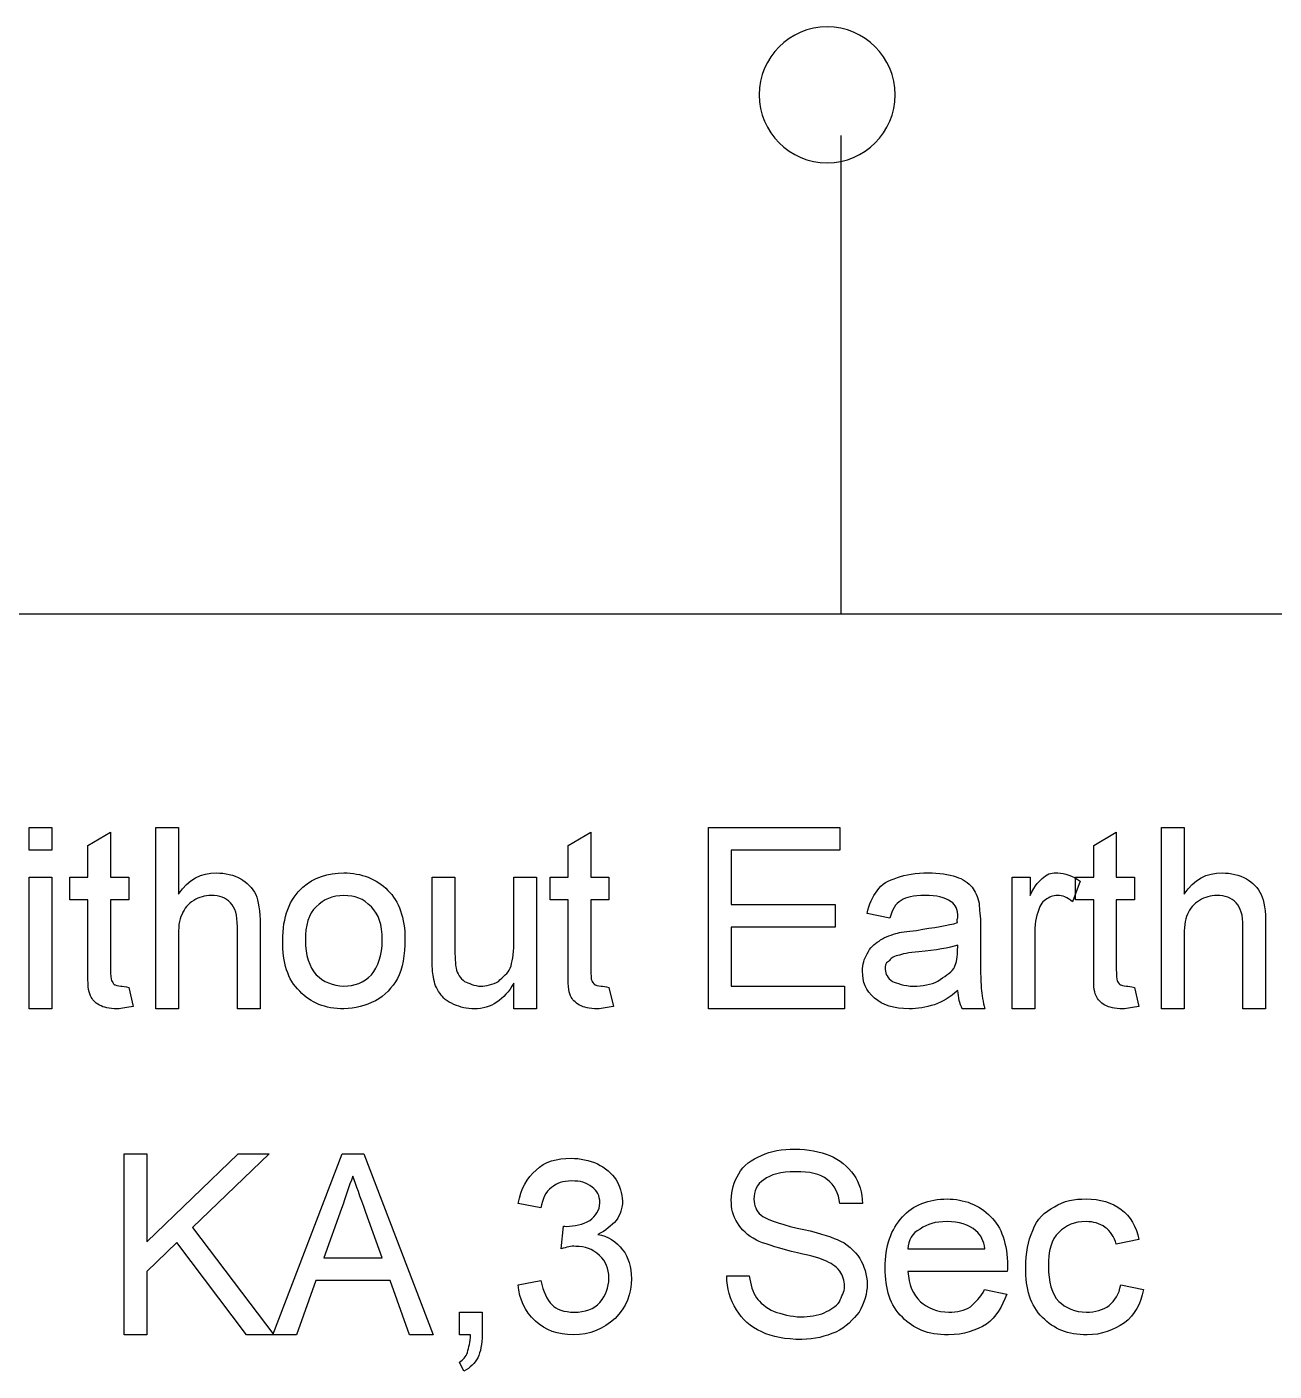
# Model space of a CAD drawing. Header units: millimetres. Extents: x 12 to 286, y 8 to 173.
# Drawn here: x 79.57 to 89.28, y 45.23 to 55.7 of the extents above; entities that cross this region are included whole.
import ezdxf

# ---------------------------------------------------------------- set-up
doc = ezdxf.new("R2010")
doc.units = ezdxf.units.MM
doc.layers.get('0').update_dxf_attribs({"linetype": 'CONTINUOUS'})

msp = doc.modelspace()

# ---------------------------------------------------------------- linework, layer by layer
at = {"color": 0}
for p, q in [((85.9084, 54.8499), (85.9084, 51.1253)), ((22.9595, 51.1253), (159.272, 51.1253)), ((79.5874, 49.2827), (79.5874, 49.4591)), ((79.5874, 49.4591), (79.7638, 49.4591)), ((79.7638, 49.4591), (79.7638, 49.2827)), ((80.0446, 49.3201), (80.221, 49.4235)), ((80.221, 49.4235), (80.221, 49.0721)), ((80.5737, 48.048), (80.5737, 49.4591)), ((80.5737, 49.4591), (80.7501, 49.4591)), ((80.7501, 49.4591), (80.7501, 48.9409)), ((83.7847, 49.3201), (83.9611, 49.4235)), ((83.9611, 49.4235), (83.9611, 49.0721)), ((84.879, 48.048), (84.879, 49.4591)), ((84.879, 49.4591), (85.9014, 49.4591)), ((85.9014, 49.4591), (85.9014, 49.2827)), ((87.8777, 49.3201), (88.054, 49.4235)), ((88.054, 49.4235), (88.054, 49.0721)), ((88.4068, 48.048), (88.4068, 49.4591)), ((88.4068, 49.4591), (88.5832, 49.4591)), ((88.5832, 49.4591), (88.5832, 48.9409)), ((80.0446, 49.0721), (80.0446, 49.3201)), ((83.7847, 49.0721), (83.7847, 49.3201)), ((87.8777, 49.0721), (87.8777, 49.3201)), ((79.7638, 49.2827), (79.5874, 49.2827)), ((85.9014, 49.2827), (85.0554, 49.2827)), ((85.0554, 49.2827), (85.0554, 48.8597)), ((79.5874, 48.048), (79.5874, 49.0721)), ((79.5874, 49.0721), (79.7638, 49.0721)), ((79.7638, 49.0721), (79.7638, 48.048)), ((79.9042, 48.8957), (79.9042, 49.0721)), ((79.9042, 49.0721), (80.0446, 49.0721)), ((80.221, 49.0721), (80.3631, 49.0721)), ((80.3631, 49.0721), (80.3631, 48.8957)), ((82.7264, 48.4519), (82.7264, 49.0721)), ((82.7264, 49.0721), (82.9028, 49.0721)), ((82.9028, 49.0721), (82.9028, 48.5359)), ((83.3617, 48.5539), (83.3617, 49.0721)), ((83.3617, 49.0721), (83.5381, 49.0721)), ((83.5381, 49.0721), (83.5381, 48.048)), ((83.6443, 48.8957), (83.6443, 49.0721)), ((83.6443, 49.0721), (83.7847, 49.0721)), ((83.9611, 49.0721), (84.1015, 49.0721)), ((84.1015, 49.0721), (84.1015, 48.8957)), ((87.2423, 48.048), (87.2423, 49.0721)), ((87.2423, 49.0721), (87.3827, 49.0721)), ((87.3827, 49.0721), (87.3827, 48.9313)), ((87.7715, 49.0418), (87.7136, 48.8805)), ((87.7355, 48.8957), (87.7355, 49.0721)), ((87.7355, 49.0721), (87.8777, 49.0721)), ((88.054, 49.0721), (88.1944, 49.0721)), ((88.1944, 49.0721), (88.1944, 48.8957)), ((80.0446, 48.8957), (79.9042, 48.8957)), ((80.0446, 48.3415), (80.0446, 48.8957)), ((80.3631, 48.8957), (80.221, 48.8957)), ((80.221, 48.8957), (80.221, 48.3528)), ((83.7847, 48.8957), (83.6443, 48.8957)), ((83.7847, 48.3415), (83.7847, 48.8957)), ((84.1015, 48.8957), (83.9611, 48.8957)), ((83.9611, 48.8957), (83.9611, 48.3528)), ((85.0554, 48.8597), (85.8654, 48.8597)), ((85.8654, 48.8597), (85.8654, 48.6833)), ((87.8777, 48.8957), (87.7355, 48.8957)), ((87.8777, 48.3415), (87.8777, 48.8957)), ((88.1944, 48.8957), (88.054, 48.8957)), ((88.054, 48.8957), (88.054, 48.3528)), ((81.3855, 48.7041), (81.3855, 48.048)), ((86.2902, 48.7535), (86.1138, 48.7895)), ((86.9957, 48.7204), (86.9957, 48.5098)), ((89.2168, 48.7041), (89.2168, 48.048)), ((80.7501, 48.598), (80.7501, 48.048)), ((81.2091, 48.048), (81.2091, 48.6862)), ((85.8654, 48.6833), (85.0554, 48.6833)), ((85.0554, 48.6833), (85.0554, 48.2244)), ((87.4187, 48.5937), (87.4187, 48.048)), ((88.5832, 48.598), (88.5832, 48.048)), ((89.0404, 48.048), (89.0404, 48.6862)), ((81.5619, 48.5771), (81.5619, 48.5771)), ((86.8179, 48.4946), (86.8193, 48.5429)), ((80.3631, 48.2148), (80.3973, 48.0646)), ((83.3617, 48.048), (83.3617, 48.248)), ((84.1015, 48.2148), (84.1375, 48.0646)), ((85.0554, 48.2244), (85.9374, 48.2244)), ((85.9374, 48.2244), (85.9374, 48.048)), ((86.8193, 48.1902), (86.8193, 48.1902)), ((88.1944, 48.2148), (88.2304, 48.0646)), ((79.7638, 48.048), (79.5874, 48.048)), ((80.7501, 48.048), (80.5737, 48.048)), ((81.3855, 48.048), (81.2091, 48.048)), ((83.5381, 48.048), (83.3617, 48.048)), ((85.9374, 48.048), (84.879, 48.048)), ((87.0299, 48.048), (86.8535, 48.048)), ((87.4187, 48.048), (87.2423, 48.048)), ((88.5832, 48.048), (88.4068, 48.048)), ((89.2168, 48.048), (89.0404, 48.048)), ((80.3271, 45.5083), (80.3271, 46.9194)), ((80.3271, 46.9194), (80.5035, 46.9194)), ((80.5035, 46.9194), (80.5035, 46.2333)), ((80.5035, 46.2333), (81.2161, 46.9194)), ((81.4557, 46.9194), (80.8605, 46.3448)), ((81.2161, 46.9194), (81.4557, 46.9194)), ((81.4836, 45.5083), (82.0237, 46.9194)), ((82.0237, 46.9194), (82.1944, 46.9194)), ((82.1944, 46.9194), (82.7345, 45.5083)), ((82.0194, 46.4936), (81.8815, 46.1077)), ((83.5723, 46.4965), (83.396, 46.5307)), ((86.0778, 46.5307), (85.9014, 46.5307)), ((82.3352, 46.1077), (82.2096, 46.4619)), ((80.8605, 46.3448), (81.4917, 45.5083)), ((83.7297, 46.1779), (83.7487, 46.3543)), ((80.7378, 46.2276), (80.5035, 46.0015)), ((81.2793, 45.5083), (80.7378, 46.2276)), ((86.4306, 46.1779), (87.0299, 46.1779)), ((88.2304, 46.2499), (88.054, 46.2139)), ((81.8815, 46.1077), (82.3352, 46.1077)), ((80.5035, 46.0015), (80.5035, 45.5083)), ((85.0194, 45.9673), (85.1958, 45.9673)), ((87.2049, 46.0015), (86.4306, 46.0015)), ((81.8197, 45.9313), (81.6681, 45.5083)), ((82.3983, 45.9313), (81.8197, 45.9313)), ((82.55, 45.5083), (82.3983, 45.9313)), ((83.396, 45.8971), (83.5723, 45.9313)), ((87.0285, 45.8611), (87.201, 45.8251)), ((87.0285, 45.8611), (87.0285, 45.8611)), ((88.0883, 45.8971), (88.2646, 45.8611)), ((82.9388, 45.5083), (82.9388, 45.6847)), ((82.9388, 45.6847), (83.1152, 45.6847)), ((83.1152, 45.6847), (83.1152, 45.5083)), ((80.5035, 45.5083), (80.3271, 45.5083)), ((81.4917, 45.5083), (81.2793, 45.5083)), ((81.6681, 45.5083), (81.4836, 45.5083)), ((82.7345, 45.5083), (82.55, 45.5083)), ((83.0255, 45.5083), (82.9388, 45.5083)), ((82.973, 45.2258), (82.9388, 45.296))]:
    msp.add_line(p, q, dxfattribs=at)
for points in [[(85.8023, 55.6962), (85.5102, 55.6962), (85.2731, 55.4605), (85.2731, 55.167)], [(86.3314, 55.167), (86.3314, 55.4605), (86.0944, 55.6962), (85.8023, 55.6962)], [(85.2731, 55.167), (85.2731, 54.8749), (85.5102, 54.6379), (85.8023, 54.6379)], [(85.8023, 54.6379), (86.0944, 54.6379), (86.3314, 54.8749), (86.3314, 55.167)], [(80.7501, 48.9409), (80.8288, 49.0594), (80.9265, 49.1063), (81.045, 49.1063)], [(81.045, 49.1063), (81.1142, 49.1063), (81.1816, 49.0911), (81.2352, 49.0608)], [(81.7192, 48.9948), (81.8018, 49.0721), (81.9132, 49.1063), (82.0388, 49.1063)], [(82.0388, 49.1063), (82.1725, 49.1063), (82.2925, 49.0608), (82.3817, 48.9701)], [(86.3494, 49.0707), (86.4097, 49.094), (86.4969, 49.1063), (86.5875, 49.1063)], [(86.5875, 49.1063), (86.6719, 49.1063), (86.7502, 49.0968), (86.8066, 49.0746)], [(87.4903, 49.0721), (87.522, 49.1063), (87.5591, 49.1063), (87.5979, 49.1063)], [(87.5979, 49.1063), (87.6543, 49.1063), (87.7122, 49.0844), (87.7715, 49.0418)], [(88.5832, 48.9409), (88.6601, 49.0594), (88.7582, 49.1063), (88.8781, 49.1063)], [(88.8781, 49.1063), (88.9455, 49.1063), (89.0129, 49.0911), (89.0669, 49.0608)], [(81.2352, 49.0608), (81.2807, 49.0347), (81.3276, 48.9892), (81.3513, 48.937)], [(86.1907, 48.9659), (86.2252, 49.0238), (86.2803, 49.0456), (86.3494, 49.0707)], [(86.8066, 49.0746), (86.8549, 49.0636), (86.9047, 49.0266), (86.9308, 48.9948)], [(87.3827, 48.9313), (87.4215, 49.0142), (87.4571, 49.0499), (87.4903, 49.0721)], [(89.0669, 49.0608), (89.1124, 49.0347), (89.1589, 48.9892), (89.1826, 48.937)], [(81.0052, 48.9299), (80.9544, 48.9299), (80.9113, 48.9176), (80.8687, 48.8915)], [(81.1555, 48.8721), (81.1156, 48.9176), (81.0715, 48.9299), (81.0052, 48.9299)], [(81.3513, 48.937), (81.3731, 48.8929), (81.3855, 48.8061), (81.3855, 48.7041)], [(81.5619, 48.5771), (81.5619, 48.7645), (81.6144, 48.9038), (81.7192, 48.9948)], [(82.0388, 48.9299), (81.9464, 48.9299), (81.8815, 48.901), (81.8236, 48.8431)], [(82.2523, 48.8417), (82.1891, 48.9066), (82.1242, 48.9299), (82.0388, 48.9299)], [(82.3817, 48.9701), (82.4675, 48.8887), (82.514, 48.7521), (82.514, 48.5923)], [(86.1138, 48.7895), (86.1289, 48.8625), (86.155, 48.9218), (86.1907, 48.9659)], [(86.5643, 48.9299), (86.4704, 48.9299), (86.4182, 48.9176), (86.3783, 48.8915)], [(86.7682, 48.8819), (86.716, 48.9176), (86.6553, 48.9299), (86.5643, 48.9299)], [(86.9308, 48.9948), (86.9541, 48.9645), (86.9763, 48.9204), (86.9858, 48.8707)], [(87.5965, 48.9299), (87.5605, 48.9299), (87.5302, 48.919), (87.5026, 48.8957)], [(87.7136, 48.8805), (87.6709, 48.9176), (87.6349, 48.9299), (87.5965, 48.9299)], [(88.8379, 48.9299), (88.7871, 48.9299), (88.7444, 48.9176), (88.7017, 48.8915)], [(88.9868, 48.8721), (88.9469, 48.9176), (88.9028, 48.9299), (88.8379, 48.9299)], [(89.1826, 48.937), (89.2059, 48.8929), (89.2168, 48.8061), (89.2168, 48.7041)], [(80.8687, 48.8915), (80.8221, 48.8668), (80.7956, 48.8294), (80.778, 48.7839)], [(81.2091, 48.6862), (81.2091, 48.7825), (81.1911, 48.8336), (81.1555, 48.8721)], [(81.8236, 48.8431), (81.7619, 48.7895), (81.7383, 48.6957), (81.7383, 48.5786)], [(82.3376, 48.5828), (82.3376, 48.7066), (82.3101, 48.7825), (82.2523, 48.8417)], [(86.3783, 48.8915), (86.3328, 48.8668), (86.3078, 48.8199), (86.2902, 48.7535)], [(86.8193, 48.7564), (86.8193, 48.8266), (86.8013, 48.8569), (86.7682, 48.8819)], [(86.9858, 48.8707), (86.983, 48.8488), (86.9957, 48.7909), (86.9957, 48.7204)], [(87.4434, 48.799), (87.4187, 48.7454), (87.4187, 48.6668), (87.4187, 48.5937)], [(87.5026, 48.8957), (87.4709, 48.8844), (87.4557, 48.8403), (87.4434, 48.799)], [(88.7017, 48.8915), (88.6548, 48.8668), (88.6284, 48.8294), (88.6093, 48.7839)], [(89.0404, 48.6862), (89.0404, 48.7825), (89.0228, 48.8336), (88.9868, 48.8721)], [(80.778, 48.7839), (80.7501, 48.7412), (80.7501, 48.6777), (80.7501, 48.598)], [(86.4969, 48.6586), (86.6316, 48.6833), (86.7488, 48.6957), (86.8179, 48.7193)], [(86.8179, 48.7193), (86.8066, 48.7384), (86.8193, 48.7507), (86.8193, 48.7564)], [(88.6093, 48.7839), (88.5832, 48.7412), (88.5832, 48.6777), (88.5832, 48.598)], [(82.2523, 48.3126), (82.3034, 48.3775), (82.3376, 48.4614), (82.3376, 48.5828)], [(82.514, 48.5923), (82.514, 48.4685), (82.495, 48.3581), (82.4562, 48.2836)], [(86.2058, 48.5757), (86.2376, 48.6022), (86.2887, 48.6198), (86.3367, 48.6336)], [(86.3367, 48.6336), (86.3671, 48.6473), (86.4249, 48.6502), (86.4969, 48.6586)], [(81.6942, 48.1845), (81.5979, 48.2769), (81.5619, 48.4064), (81.5619, 48.5771)], [(81.7383, 48.5786), (81.7383, 48.471), (81.7672, 48.3718), (81.8236, 48.3126)], [(82.9028, 48.5359), (82.9028, 48.4533), (82.9056, 48.3926), (82.9123, 48.3637)], [(83.3342, 48.3651), (83.3494, 48.4092), (83.3617, 48.471), (83.3617, 48.5539)], [(86.1138, 48.4766), (86.137, 48.5278), (86.1674, 48.551), (86.2058, 48.5757)], [(86.5159, 48.4904), (86.4348, 48.4875), (86.385, 48.4724), (86.3533, 48.4628)], [(86.8193, 48.5429), (86.7516, 48.5221), (86.6496, 48.5041), (86.5159, 48.4904)], [(86.7876, 48.3609), (86.8056, 48.3926), (86.8179, 48.4353), (86.8179, 48.4946)], [(86.9957, 48.5098), (86.9957, 48.3747), (86.9968, 48.2632), (87.0024, 48.2078)], [(82.7359, 48.2935), (82.7264, 48.3277), (82.7264, 48.3789), (82.7264, 48.4519)], [(86.0778, 48.3401), (86.0778, 48.3979), (86.0887, 48.4353), (86.1138, 48.4766)], [(86.2803, 48.4173), (86.2542, 48.405), (86.2542, 48.3775), (86.2542, 48.3528)], [(86.3533, 48.4628), (86.312, 48.4558), (86.2969, 48.4382), (86.2803, 48.4173)], [(80.0654, 48.1499), (80.0446, 48.1817), (80.0446, 48.2438), (80.0446, 48.3415)], [(80.221, 48.3528), (80.221, 48.3126), (80.2238, 48.2794), (80.2294, 48.2671)], [(81.8236, 48.3126), (81.8762, 48.2604), (81.9535, 48.2244), (82.0388, 48.2244)], [(82.0388, 48.2244), (82.1186, 48.2244), (82.1958, 48.2533), (82.2523, 48.3126)], [(82.4562, 48.2836), (82.4121, 48.2134), (82.3599, 48.1513), (82.284, 48.1101)], [(82.7871, 48.1679), (82.7539, 48.2092), (82.7458, 48.2438), (82.7359, 48.2935)], [(82.9123, 48.3637), (82.9194, 48.321), (82.9441, 48.2865), (82.9786, 48.2618)], [(83.2432, 48.2618), (83.2778, 48.2988), (83.3162, 48.3224), (83.3342, 48.3651)], [(83.8041, 48.1499), (83.7847, 48.1817), (83.7847, 48.2438), (83.7847, 48.3415)], [(83.9611, 48.3528), (83.9611, 48.3126), (83.9639, 48.2794), (83.9682, 48.2671)], [(86.1716, 48.1309), (86.1011, 48.1926), (86.0778, 48.2547), (86.0778, 48.3401)], [(86.2542, 48.3528), (86.2542, 48.321), (86.2736, 48.285), (86.3106, 48.2618)], [(86.6648, 48.2632), (86.7131, 48.3002), (86.7615, 48.3224), (86.7876, 48.3609)], [(87.8967, 48.1499), (87.8777, 48.1817), (87.8777, 48.2438), (87.8777, 48.3415)], [(88.054, 48.3528), (88.054, 48.3126), (88.0551, 48.2794), (88.0607, 48.2671)], [(80.2294, 48.2671), (80.2322, 48.2632), (80.2418, 48.2438), (80.2527, 48.2353)], [(80.2527, 48.2353), (80.2541, 48.2367), (80.2802, 48.2244), (80.301, 48.2244)], [(80.301, 48.2244), (80.3134, 48.2244), (80.337, 48.2215), (80.3631, 48.2148)], [(82.0388, 48.048), (81.8914, 48.048), (81.7809, 48.0935), (81.6942, 48.1845)], [(82.8957, 48.0826), (82.8368, 48.1044), (82.8104, 48.1334), (82.7871, 48.1679)], [(82.9786, 48.2618), (83.0104, 48.248), (83.0545, 48.2244), (83.1039, 48.2244)], [(83.3617, 48.248), (83.2873, 48.1182), (83.1839, 48.048), (83.0559, 48.048)], [(83.1039, 48.2244), (83.1441, 48.2244), (83.1991, 48.2367), (83.2432, 48.2618)], [(83.9682, 48.2671), (83.9706, 48.2632), (83.9819, 48.2438), (83.9929, 48.2353)], [(83.9929, 48.2353), (83.9929, 48.2367), (84.019, 48.2244), (84.0412, 48.2244)], [(84.0412, 48.2244), (84.0535, 48.2244), (84.0768, 48.2215), (84.1015, 48.2148)], [(86.3106, 48.2618), (86.341, 48.248), (86.403, 48.2244), (86.4747, 48.2244)], [(86.4747, 48.2244), (86.5434, 48.2244), (86.6098, 48.2367), (86.6648, 48.2632)], [(86.8193, 48.1902), (86.7601, 48.1376), (86.6994, 48.102), (86.6373, 48.0797)], [(86.8535, 48.048), (86.8355, 48.0882), (86.8232, 48.1348), (86.8193, 48.1902)], [(87.0024, 48.2078), (87.0052, 48.1584), (87.0162, 48.0991), (87.0299, 48.048)], [(88.0607, 48.2671), (88.0636, 48.2632), (88.0731, 48.2438), (88.0844, 48.2353)], [(88.0844, 48.2353), (88.0854, 48.2367), (88.1119, 48.2244), (88.1324, 48.2244)], [(88.1324, 48.2244), (88.1447, 48.2244), (88.1697, 48.2215), (88.1944, 48.2148)], [(80.1342, 48.0769), (80.0957, 48.0977), (80.0791, 48.1196), (80.0654, 48.1499)], [(80.2735, 48.048), (80.2086, 48.048), (80.1673, 48.0579), (80.1342, 48.0769)], [(80.3973, 48.0646), (80.3522, 48.0603), (80.3106, 48.048), (80.2735, 48.048)], [(82.284, 48.1101), (82.2043, 48.0716), (82.127, 48.048), (82.0388, 48.048)], [(83.0559, 48.048), (82.9952, 48.048), (82.9455, 48.0589), (82.8957, 48.0826)], [(83.8743, 48.0769), (83.8359, 48.0977), (83.8179, 48.1196), (83.8041, 48.1499)], [(84.0133, 48.048), (83.9488, 48.048), (83.9075, 48.0579), (83.8743, 48.0769)], [(84.1375, 48.0646), (84.0906, 48.0603), (84.0507, 48.048), (84.0133, 48.048)], [(86.4401, 48.048), (86.3205, 48.048), (86.2334, 48.0755), (86.1716, 48.1309)], [(86.6373, 48.0797), (86.5657, 48.0603), (86.5106, 48.048), (86.4401, 48.048)], [(87.9658, 48.0769), (87.927, 48.0977), (87.9105, 48.1196), (87.8967, 48.1499)], [(88.1048, 48.048), (88.0403, 48.048), (87.9987, 48.0579), (87.9658, 48.0769)], [(88.2304, 48.0646), (88.1835, 48.0603), (88.1422, 48.048), (88.1048, 48.048)], [(85.2911, 46.9057), (85.3599, 46.9427), (85.4548, 46.9554), (85.55, 46.9554)], [(85.55, 46.9554), (85.6534, 46.9554), (85.7458, 46.9374), (85.8241, 46.9043)], [(83.5367, 46.7914), (83.5988, 46.8602), (83.6993, 46.8835), (83.808, 46.8835)], [(83.808, 46.8835), (83.8743, 46.8835), (83.9516, 46.8683), (84.0133, 46.8394)], [(84.0133, 46.8394), (84.0715, 46.8118), (84.1252, 46.7678), (84.1583, 46.7155)], [(85.1147, 46.7625), (85.1461, 46.8298), (85.2138, 46.8725), (85.2911, 46.9057)], [(85.8241, 46.9043), (85.8943, 46.8753), (85.9663, 46.8203), (86.009, 46.754)], [(82.109, 46.7431), (82.0759, 46.6644), (82.0526, 46.5818), (82.0194, 46.4936)], [(82.2096, 46.4619), (82.1626, 46.5899), (82.1337, 46.6729), (82.109, 46.7431)], [(83.396, 46.5307), (83.4168, 46.6439), (83.4637, 46.7307), (83.5367, 46.7914)], [(83.8137, 46.7071), (83.7406, 46.7071), (83.6979, 46.6908), (83.6553, 46.6549)], [(83.9706, 46.6591), (83.9265, 46.6961), (83.8786, 46.7071), (83.8137, 46.7071)], [(84.1583, 46.7155), (84.1844, 46.6729), (84.2077, 46.6094), (84.2077, 46.5501)], [(85.0554, 46.5586), (85.0554, 46.634), (85.0745, 46.699), (85.1147, 46.7625)], [(85.3087, 46.7155), (85.2537, 46.6838), (85.2318, 46.6245), (85.2318, 46.5653)], [(85.5567, 46.779), (85.441, 46.779), (85.3613, 46.7568), (85.3087, 46.7155)], [(85.8037, 46.7155), (85.7458, 46.7663), (85.6657, 46.779), (85.5567, 46.779)], [(85.9014, 46.5307), (85.8919, 46.6136), (85.8587, 46.6743), (85.8037, 46.7155)], [(86.009, 46.754), (86.0517, 46.6961), (86.075, 46.615), (86.0778, 46.5307)], [(83.6553, 46.6549), (83.6083, 46.6245), (83.5851, 46.5667), (83.5723, 46.4965)], [(84.0313, 46.5363), (84.0313, 46.5956), (84.0109, 46.6273), (83.9706, 46.6591)], [(83.953, 46.3984), (83.9971, 46.4372), (84.0313, 46.4742), (84.0313, 46.5363)], [(84.2077, 46.5501), (84.2077, 46.5007), (84.1911, 46.4439), (84.1597, 46.3984)], [(85.1034, 46.3808), (85.0664, 46.4372), (85.0554, 46.4922), (85.0554, 46.5586)], [(85.2318, 46.5653), (85.2318, 46.5155), (85.2495, 46.4728), (85.2868, 46.4414)], [(86.3879, 46.4263), (86.4676, 46.5197), (86.5946, 46.5667), (86.7364, 46.5667)], [(86.7364, 46.5667), (86.8659, 46.5667), (86.9872, 46.5212), (87.0754, 46.4301)], [(87.4035, 46.3215), (87.4339, 46.4136), (87.4959, 46.4647), (87.5714, 46.5046)], [(87.5714, 46.5046), (87.6434, 46.5543), (87.7288, 46.5667), (87.8184, 46.5667)], [(87.8184, 46.5667), (87.9256, 46.5667), (88.0223, 46.5391), (88.0925, 46.4841)], [(83.7738, 46.3532), (83.8316, 46.3543), (83.899, 46.3684), (83.953, 46.3984)], [(84.1597, 46.3984), (84.1195, 46.3628), (84.0796, 46.3173), (84.0161, 46.2911)], [(85.2868, 46.4414), (85.3158, 46.415), (85.4163, 46.3737), (85.568, 46.3405)], [(86.2542, 46.0294), (86.2542, 46.2015), (86.2997, 46.331), (86.3879, 46.4263)], [(86.7364, 46.3903), (86.644, 46.3903), (86.5822, 46.3709), (86.5258, 46.3324)], [(86.9611, 46.3187), (86.9033, 46.367), (86.8288, 46.3903), (86.7364, 46.3903)], [(87.0754, 46.4301), (87.1594, 46.3504), (87.2063, 46.2125), (87.2063, 46.047)], [(87.8198, 46.3903), (87.7274, 46.3903), (87.661, 46.3628), (87.606, 46.3049)], [(87.9683, 46.3448), (87.9203, 46.3779), (87.8777, 46.3903), (87.8198, 46.3903)], [(88.0925, 46.4841), (88.1627, 46.433), (88.2096, 46.3504), (88.2304, 46.2499)], [(83.7487, 46.3543), (83.7477, 46.3543), (83.7667, 46.3532), (83.7738, 46.3532)], [(84.0161, 46.2911), (84.092, 46.2813), (84.1622, 46.2319), (84.2091, 46.1712)], [(85.2523, 46.247), (85.1793, 46.2827), (85.1366, 46.3268), (85.1034, 46.3808)], [(85.568, 46.3405), (85.7141, 46.3102), (85.8241, 46.276), (85.8795, 46.2499)], [(86.5258, 46.3324), (86.4609, 46.3021), (86.4376, 46.2428), (86.4306, 46.1779)], [(87.0299, 46.1779), (87.0218, 46.24), (86.9996, 46.2869), (86.9611, 46.3187)], [(87.3485, 46.0333), (87.3485, 46.1451), (87.3661, 46.2386), (87.4035, 46.3215)], [(87.606, 46.3049), (87.5467, 46.2538), (87.5249, 46.1603), (87.5249, 46.0389)], [(88.054, 46.2139), (88.0375, 46.2717), (88.0085, 46.3158), (87.9683, 46.3448)], [(83.844, 46.1973), (83.8055, 46.203), (83.7752, 46.1906), (83.7297, 46.1779)], [(84.0299, 46.1271), (83.9692, 46.1793), (83.9198, 46.1973), (83.844, 46.1973)], [(85.5253, 46.1574), (85.3916, 46.1959), (85.3048, 46.2181), (85.2523, 46.247)], [(85.8795, 46.2499), (85.955, 46.2234), (86.0171, 46.1627), (86.0559, 46.1038)], [(84.1015, 45.9493), (84.1015, 46.0266), (84.0782, 46.0802), (84.0299, 46.1271)], [(84.2091, 46.1712), (84.2546, 46.1133), (84.2779, 46.0361), (84.2779, 45.9465)], [(85.7772, 46.0897), (85.7331, 46.1105), (85.6548, 46.1271), (85.5253, 46.1574)], [(85.9, 46.0043), (85.8654, 46.0484), (85.8354, 46.0664), (85.7772, 46.0897)], [(86.0559, 46.1038), (86.0887, 46.047), (86.1138, 45.9768), (86.1138, 45.901)], [(85.0953, 45.7041), (85.0456, 45.7867), (85.0223, 45.8692), (85.0194, 45.9673)], [(85.1958, 45.9673), (85.2039, 45.8982), (85.2219, 45.8417), (85.2523, 45.7976)], [(85.9374, 45.8858), (85.9374, 45.9341), (85.9247, 45.9701), (85.9, 46.0043)], [(86.3879, 45.6449), (86.2902, 45.7369), (86.2542, 45.8639), (86.2542, 46.0294)], [(86.4306, 46.0015), (86.4376, 45.8996), (86.469, 45.8212), (86.5283, 45.7659)], [(87.2063, 46.047), (87.2063, 46.0456), (87.2063, 46.0223), (87.2049, 46.0015)], [(87.4794, 45.6434), (87.3827, 45.7369), (87.3485, 45.8653), (87.3485, 46.0333)], [(87.5249, 46.0389), (87.5249, 45.926), (87.551, 45.8251), (87.606, 45.7687)], [(83.5297, 45.6159), (83.4429, 45.6985), (83.4072, 45.781), (83.396, 45.8971)], [(83.5723, 45.9313), (83.5918, 45.8445), (83.6207, 45.781), (83.6595, 45.7426)], [(84.0327, 45.7606), (84.0782, 45.8212), (84.1015, 45.8749), (84.1015, 45.9493)], [(84.2779, 45.9465), (84.2779, 45.8308), (84.2352, 45.7207), (84.1498, 45.635)], [(85.8986, 45.7648), (85.9123, 45.81), (85.9374, 45.8417), (85.9374, 45.8858)], [(86.1138, 45.901), (86.1138, 45.835), (86.0915, 45.7535), (86.0503, 45.6861)], [(86.9184, 45.726), (86.9541, 45.7648), (87.001, 45.799), (87.0285, 45.8611)], [(87.9987, 45.7369), (88.0403, 45.7771), (88.0759, 45.8241), (88.0883, 45.8971)], [(88.2646, 45.8611), (88.2456, 45.751), (88.1973, 45.6639), (88.1172, 45.6022)], [(83.8316, 45.6847), (83.9156, 45.6847), (83.9858, 45.7094), (84.0327, 45.7606)], [(85.2523, 45.7976), (85.2745, 45.7634), (85.3267, 45.7179), (85.3888, 45.6904)], [(85.78, 45.6805), (85.827, 45.7027), (85.8725, 45.7288), (85.8986, 45.7648)], [(86.5283, 45.7659), (86.5794, 45.7207), (86.662, 45.6847), (86.7502, 45.6847)], [(87.201, 45.8251), (87.1622, 45.7246), (87.1195, 45.6477), (87.0423, 45.5909)], [(87.606, 45.7687), (87.6572, 45.7207), (87.7327, 45.6847), (87.8209, 45.6847)], [(83.6595, 45.7426), (83.6923, 45.708), (83.7544, 45.6847), (83.8316, 45.6847)], [(85.2921, 45.5306), (85.2001, 45.5732), (85.1422, 45.6283), (85.0953, 45.7041)], [(85.3888, 45.6904), (85.4452, 45.6724), (85.5211, 45.6487), (85.5984, 45.6487)], [(85.5984, 45.6487), (85.6615, 45.6487), (85.7278, 45.66), (85.78, 45.6805)], [(86.0503, 45.6861), (86.0062, 45.6297), (85.9483, 45.5662), (85.8696, 45.5291)], [(86.7502, 45.6847), (86.8151, 45.6847), (86.8715, 45.6985), (86.9184, 45.726)], [(87.8209, 45.6847), (87.8872, 45.6847), (87.9507, 45.7027), (87.9987, 45.7369)], [(83.8246, 45.5083), (83.7046, 45.5083), (83.6083, 45.5443), (83.5297, 45.6159)], [(84.1498, 45.635), (84.0602, 45.5553), (83.9555, 45.5083), (83.8246, 45.5083)], [(86.7463, 45.5083), (86.5837, 45.5083), (86.4761, 45.5538), (86.3879, 45.6449)], [(87.0423, 45.5909), (86.9611, 45.5443), (86.8659, 45.5083), (86.7463, 45.5083)], [(87.8265, 45.5083), (87.6762, 45.5083), (87.5676, 45.5538), (87.4794, 45.6434)], [(88.1172, 45.6022), (88.029, 45.5443), (87.9422, 45.5083), (87.8265, 45.5083)], [(83.0019, 45.3704), (83.0076, 45.4131), (83.0241, 45.4477), (83.0255, 45.5083)], [(83.1152, 45.5083), (83.1152, 45.4353), (83.1024, 45.376), (83.0806, 45.3305)], [(85.6051, 45.4723), (85.4742, 45.4723), (85.3765, 45.4918), (85.2921, 45.5306)], [(85.8696, 45.5291), (85.7899, 45.4974), (85.7031, 45.4723), (85.6051, 45.4723)], [(82.9388, 45.296), (82.9677, 45.3125), (82.9882, 45.3376), (83.0019, 45.3704)], [(83.0806, 45.3305), (83.0573, 45.2864), (83.0227, 45.2508), (82.973, 45.2258)]]:
    msp.add_open_spline(points, degree=3, dxfattribs=at)

doc.saveas('drawing.dxf')
